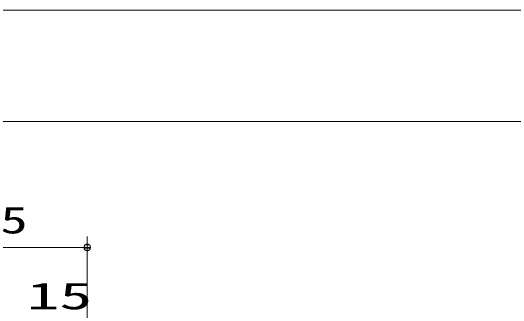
# Model space of a CAD drawing. Units: millimetres on the paper. Extents: x -305 to 305, y -152 to 152.
# Drawn here: x 55.08 to 100.31, y 121.49 to 148.5 of the extents above; entities that cross this region are included whole.
import ezdxf
from ezdxf.enums import TextEntityAlignment as Align

# ---------------------------------------------------------------- set-up
doc = ezdxf.new("R2010")
doc.units = ezdxf.units.MM
for name, color, linetype, lineweight in [('0-2_0', 7, 'Continuous', 9), ('0-3_S3', 7, 'Continuous', 9), ('0-6_図面枠', 3, 'Continuous', 9), ('0-7_DEFPOINTS', 7, 'Continuous', 9)]:
    doc.layers.add(name, color=color, linetype=linetype, lineweight=lineweight)
doc.styles.add('ＭＳ ゴシック', font='')
doc.styles.get('ＭＳ ゴシック').set_extended_font_data('MS Gothic')

# ---------------------------------------------------------------- blocks, each defined once
blk = doc.blocks.new('_DOTSMALL')
at = {"layer": '0-2_0'}
for p, q in [((0.0746, 0.1), (-0.0746, 0.1)), ((0.1223, -0.0248), (-0.1223, -0.0248))]:
    blk.add_line(p, q, dxfattribs=at)
for points in [[(0.125, 0), (0.124, 0.0157), (0.1211, 0.0311), (0.1162, 0.046), (0.1095, 0.0602), (0.1011, 0.0735), (0.0911, 0.0856), (0.0797, 0.0963), (0.067, 0.1055), (0.0532, 0.1131), (0.0386, 0.1189), (0.0234, 0.1228), (0.0078, 0.1248), (-0.0078, 0.1248), (-0.0234, 0.1228), (-0.0386, 0.1189), (-0.0532, 0.1131), (-0.067, 0.1055), (-0.0797, 0.0963), (-0.0911, 0.0856), (-0.1011, 0.0735), (-0.1095, 0.0602), (-0.1162, 0.046), (-0.1211, 0.0311), (-0.124, 0.0157), (-0.125, 0), (0, 0)], [(-0.125, 0), (-0.124, -0.0157), (-0.1211, -0.0311), (-0.1162, -0.046), (-0.1095, -0.0602), (-0.1011, -0.0735), (-0.0911, -0.0856), (-0.0797, -0.0963), (-0.067, -0.1055), (-0.0532, -0.1131), (-0.0386, -0.1189), (-0.0234, -0.1228), (-0.0078, -0.1248), (0.0078, -0.1248), (0.0234, -0.1228), (0.0386, -0.1189), (0.0532, -0.1131), (0.067, -0.1055), (0.0797, -0.0963), (0.0911, -0.0856), (0.1011, -0.0735), (0.1095, -0.0602), (0.1162, -0.046), (0.1211, -0.0311), (0.124, -0.0157), (0.125, 0), (0, 0)]]:
    blk.add_lwpolyline(points, close=True, dxfattribs=at)

msp = doc.modelspace()

# ---------------------------------------------------------------- linework, layer by layer
at = {"layer": '0-3_S3'}
for p, q in [((62.01, 95.236), (62.01, 128.183)), ((45.761, 127.183), (62.01, 127.183))]:
    msp.add_line(p, q, dxfattribs=at)
at = {"layer": '0-6_図面枠'}
msp.add_lwpolyline([(-291.017, -138.498), (108.983, -138.498), (108.983, 138.502), (-291.017, 138.502)], close=True, dxfattribs=at)
at = {"layer": '0-7_DEFPOINTS'}
msp.add_line((118.983, 148.502), (-301.017, 148.502), dxfattribs=at)

# ---------------------------------------------------------------- block references
at = {"layer": '0-3_S3', "xscale": 2.32, "yscale": 2.32}
msp.add_blockref('_DOTSMALL', (62.01, 127.183), dxfattribs=at)

# ---------------------------------------------------------------- texts
at = {"layer": '0-3_S3', "style": 'ＭＳ ゴシック'}
for s, width, p in [('65', 1.5, (51.756, 127.72)), ('15', 1.8, (56.572, 120.913))]:
    msp.add_text(s, height=2.405, dxfattribs=dict(at, width=width)).set_placement(p, align=Align.BOTTOM_LEFT)

doc.saveas('drawing.dxf')
